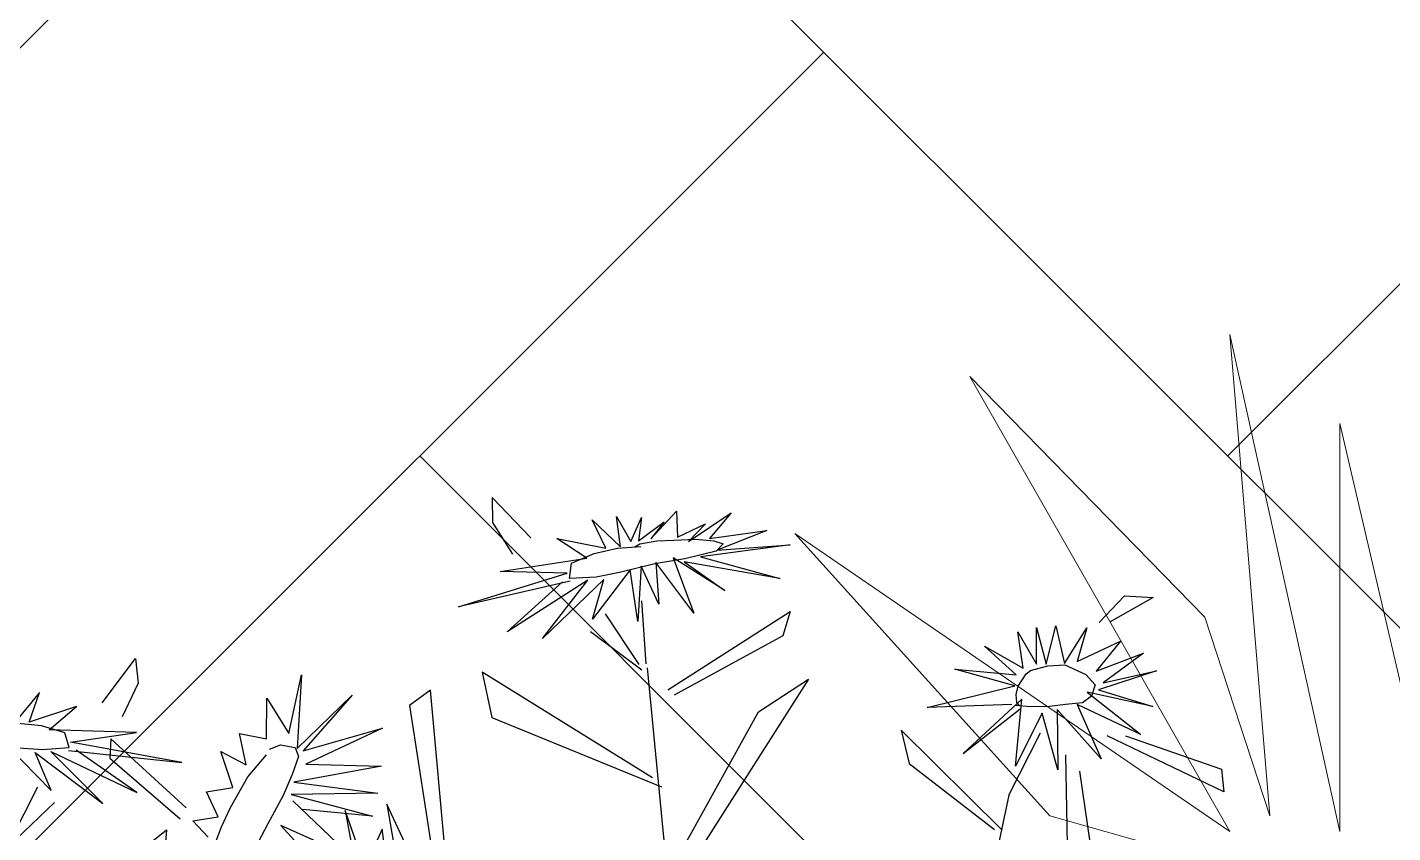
# Model space of a CAD drawing. Header units: millimetres. Extents: x -2729 to 15248, y -12439 to 5292.
# Drawn here: x 5837.7 to 5898.4, y -8413.7 to -8377.9 of the extents above; entities that cross this region are included whole.
import ezdxf

# ---------------------------------------------------------------- set-up
doc = ezdxf.new("R2010")
doc.units = ezdxf.units.MM

# ---------------------------------------------------------------- blocks, each defined once
blk = doc.blocks.new('geghhhhhhhhh')
at = {"color": 70, "linetype": 'Continuous', "lineweight": 0}
for p, q in [((337.99, 33.28), (335.795, 43.196)), ((335.795, 43.196), (336.593, 33.593)), ((335.296, 37.559), (330.605, 42.361)), ((330.605, 42.361), (335.795, 33.28)), ((339.887, 33.28), (337.99, 41.421)), ((337.99, 41.421), (337.99, 33.28)), ((335.795, 33.28), (327.112, 39.229)), ((327.112, 39.229), (332.202, 33.593)), ((336.593, 33.593), (335.296, 37.559)), ((332.202, 33.593), (335.895, 32.549))]:
    blk.add_line(p, q, dxfattribs=at)
blk = doc.blocks.new('aerysty')
at = {"color": 86, "linetype": 'Continuous'}
for p, q in [((-50.861, -15.865, 0.09), (-50.984, -16.961, 0.09)), ((-49.374, -17.841, 0.09), (-50.861, -15.865, 0.09)), ((-50.984, -16.961, 0.09), (-50.266, -18.467, 0.09)), ((-45.3, -23.988, 0.09), (-46.515, -21.584, 0.09)), ((-47.259, -22.28, 0.09), (-45.215, -24.24, 0.09)), ((-52.249, -23.482, 0.09), (-52.07, -25.518, 0.09)), ((-45.335, -29.042, 0.09), (-52.249, -23.482, 0.09))]:
    blk.add_line(p, q, dxfattribs=at)
at = {"color": 221, "linetype": 'Continuous'}
for p, q in [((-46.587, -17.386, 0.09), (-45.489, -18.726, 0.09)), ((-46.137, -18.706, 0.09), (-46.587, -17.386, 0.09)), ((-48.236, -18.005, 0.09), (-46.137, -18.706, 0.09)), ((-47.024, -19.046, 0.09), (-48.236, -18.005, 0.09)), ((-50.91, -19.156, 0.09), (-47.024, -19.046, 0.09)), ((-47.975, -19.591, 0.09), (-50.91, -19.156, 0.09)), ((-52.924, -20.487, 0.09), (-47.975, -19.591, 0.09)), ((-47.882, -19.965, 0.09), (-52.924, -20.487, 0.09)), ((-50.921, -21.837, 0.09), (-48.23, -19.952, 0.09)), ((-47.103, -20.005, 0.09), (-50.921, -21.837, 0.09)), ((-49.404, -22.322, 0.09), (-47.103, -20.005, 0.09)), ((-45.196, -19.787, 0.09), (-47.114, -21.742, 0.09)), ((-46.403, -20.061, 0.09), (-49.404, -22.322, 0.09)), ((-47.114, -21.742, 0.09), (-46.403, -20.061, 0.09)), ((-61.058, -25.123, 0.09), (-60.186, -22.616, 0.09)), ((-60.186, -22.616, 0.09), (-60.785, -25.834, 0.09)), ((-62.075, -25.242, 0.09), (-61.834, -23.456, 0.09)), ((-61.834, -23.456, 0.09), (-61.058, -25.123, 0.09))]:
    blk.add_line(p, q, dxfattribs=at)
at = {"color": 50, "linetype": 'Continuous'}
for p, q in [((-46.682, -18.868, 0.09), (-45.631, -18.767, 0.09)), ((-47.908, -19.837, 0.09), (-47.724, -19.18, 0.09)), ((-47.724, -19.18, 0.09), (-46.682, -18.868, 0.09)), ((-46.729, -19.926, 0.09), (-47.908, -19.837, 0.09)), ((-45.677, -19.844, 0.09), (-46.729, -19.926, 0.09))]:
    blk.add_line(p, q, dxfattribs=at)
blk = doc.blocks.new('styrtys')
at = {"color": 86, "linetype": 'Continuous'}
for p, q in [((-18.311, 2.885), (-18.435, 1.784)), ((-16.817, 0.9), (-18.311, 2.885)), ((-18.435, 1.784), (-17.713, 0.271)), ((-12.724, -5.277), (-13.944, -2.861)), ((-12.426, -5.295), (-12.259, -2.485)), ((-14.691, -3.56), (-12.638, -5.529)), ((-11.603, -6.554), (-5.777, -3.769)), ((-5.777, -3.769), (-6.235, -4.801)), ((-12.758, -10.355), (-19.706, -4.768)), ((-19.706, -4.768), (-19.525, -6.814)), ((-6.235, -4.801), (-11.351, -6.821)), ((-22.072, -5.279), (-23.083, -5.849)), ((-22.444, -16.632), (-22.072, -5.279)), ((7.793, -5.923), (9.053, -4.884)), ((10.312, -5.114), (8.279, -5.954)), ((9.053, -4.884), (10.312, -5.114)), ((-36.443, -5.684), (-36.596, -6.542)), ((-33.495, -9.14), (-36.443, -5.684)), ((-23.083, -5.849), (-22.775, -15.758)), ((-12.401, -5.47), (-12.605, -13.181)), ((-36.596, -6.542), (-33.821, -9.602)), ((-19.525, -6.814), (-12.415, -10.806)), ((-5.335, -6.849), (-12.88, -15.984)), ((-7.728, -8.021), (-5.335, -6.849)), ((-12.56, -14.657), (-7.728, -8.021)), ((2.389, -14.57), (-1.523, -9.606)), ((-1.523, -9.606), (-1.361, -11.122)), ((-24.622, -10.075), (-24.497, -12.685)), ((-22.775, -15.758), (-24.622, -10.075)), ((2.876, -13.058), (4.598, -10.482)), ((-1.361, -11.122), (2.043, -14.501)), ((12.381, -14.081), (7.537, -10.978)), ((8.336, -11.079), (12.401, -13.07)), ((4.592, -21.303), (5.607, -11.591)), ((6.119, -12.384), (6.268, -19.263)), ((2.876, -13.058), (-4.87, -35.285)), ((12.401, -13.07), (12.381, -14.081))]:
    blk.add_line(p, q, dxfattribs=at)
at = {"color": 50, "linetype": 'Continuous'}
for p, q in [((-14.016, 1.357), (-12.913, 0.011)), ((-13.564, 0.031), (-14.016, 1.357)), ((-12.93, 1.381), (-12.423, 0.19)), ((-12.913, 0.011), (-12.93, 1.381)), ((-11.531, 0.209), (-10.25, 1.277)), ((-10.25, 1.277), (-10.34, 0.13)), ((-15.673, 0.735), (-13.564, 0.031)), ((-14.455, -0.31), (-15.673, 0.735)), ((-12.423, 0.19), (-11.827, 1.195)), ((-11.827, 1.195), (-12.081, 0.176)), ((-12.081, 0.176), (-10.853, 0.887)), ((-10.853, 0.887), (-11.531, 0.209)), ((-9.882, -0.117), (-7.85, 0.908)), ((-7.85, 0.908), (-8.949, -0.105)), ((-10.34, 0.13), (-9.042, 0.573)), ((-9.042, 0.573), (-9.882, -0.117)), ((-18.361, -0.422), (-14.455, -0.31)), ((-15.411, -0.859), (-18.361, -0.422)), ((-8.949, -0.105), (-6.371, -0.056)), ((-6.371, -0.056), (-8.663, -0.658)), ((-20.384, -1.759), (-15.411, -0.859)), ((-12.619, -1.055), (-14.545, -3.02)), ((-12.552, -3.38), (-12.619, -1.055)), ((-12.115, -0.956), (-12.552, -3.38)), ((-11.531, -2.726), (-12.115, -0.956)), ((-11.447, -0.874), (-11.531, -2.726)), ((-10.033, -3.306), (-11.447, -0.874)), ((-10.653, -0.752), (-10.033, -3.306)), ((-8.545, -2.484), (-10.653, -0.752)), ((-10.188, -0.988), (-8.545, -2.484)), ((-6.062, -2.251), (-10.188, -0.988)), ((-5.41, -0.819), (-9.435, -0.859)), ((-9.435, -0.859), (-6.062, -2.251)), ((-8.663, -0.658), (-5.41, -0.819)), ((-15.317, -1.234), (-20.384, -1.759)), ((-18.371, -3.115), (-15.667, -1.221)), ((-14.535, -1.275), (-18.371, -3.115)), ((-16.847, -3.602), (-14.535, -1.275)), ((-13.832, -1.331), (-16.847, -3.602)), ((-14.545, -3.02), (-13.832, -1.331)), ((-28.557, -6.417), (-27.681, -3.898)), ((-27.681, -3.898), (-28.283, -7.132)), ((-29.579, -6.536), (-29.337, -4.743)), ((-29.337, -4.743), (-28.557, -6.417)), ((-28.283, -7.132), (-25.568, -5.075)), ((-25.568, -5.075), (-28.021, -7.263)), ((4.16, -5.906), (4.806, -7.429)), ((4.189, -7.527), (4.16, -5.906)), ((4.806, -7.429), (4.997, -5.801)), ((4.997, -5.801), (5.224, -7.477)), ((5.224, -7.477), (5.861, -5.845)), ((5.861, -5.845), (6.034, -7.556)), ((-30.746, -6.153), (-29.579, -6.536)), ((-30.611, -7.575), (-30.746, -6.153)), ((2.603, -6.349), (4.189, -7.527)), ((3.852, -7.786), (2.603, -6.349)), ((6.034, -7.556), (7.221, -6.102)), ((7.221, -6.102), (6.617, -7.531)), ((-31.659, -6.839), (-30.611, -7.575)), ((-31.327, -8.497), (-31.659, -6.839)), ((-30.611, -8.109), (-29.663, -7.239)), ((-29.503, -7.004), (-28.993, -6.874)), ((-28.993, -6.874), (-28.353, -7.067)), ((-28.353, -7.067), (-28.263, -7.493)), ((-28.021, -7.263), (-24.402, -6.7)), ((-24.402, -6.7), (-27.982, -7.865)), ((1.168, -7.207), (3.852, -7.786)), ((3.735, -8.269), (1.168, -7.207)), ((6.617, -7.531), (8.636, -6.87)), ((8.636, -6.87), (7.397, -8.065)), ((-28.263, -7.493), (-28.643, -8.249)), ((-27.982, -7.865), (-24.646, -8.373)), ((3.875, -8.298), (4.291, -7.792)), ((4.291, -7.792), (4.501, -7.675)), ((4.501, -7.675), (5.296, -7.563)), ((5.296, -7.563), (6.055, -7.615)), ((6.055, -7.615), (6.917, -8.153)), ((7.397, -8.065), (9.58, -7.523)), ((9.58, -7.523), (7.643, -8.611)), ((-32.517, -8.549), (-31.327, -8.497)), ((-31.536, -9.371), (-30.611, -8.109)), ((-28.643, -8.249), (-29.151, -9.125)), ((-24.646, -8.373), (-28.608, -8.589)), ((-0.256, -8.74), (3.735, -8.269)), ((3.748, -8.651), (3.875, -8.298)), ((6.917, -8.153), (7.281, -8.659)), ((10.061, -8.373), (7.405, -8.902)), ((7.643, -8.611), (10.061, -8.373)), ((-32.142, -9.721), (-32.517, -8.549)), ((-28.608, -8.589), (-24.954, -9.536)), ((3.497, -9.074), (-0.256, -8.74)), ((3.97, -8.896), (1.086, -10.975)), ((3.327, -11.81), (3.97, -8.896)), ((3.727, -9.006), (3.748, -8.651)), ((3.822, -9.18), (3.727, -9.006)), ((6.88, -8.932), (9.03, -11.105)), ((9.702, -9.934), (6.88, -8.932)), ((7.281, -8.659), (7.05, -9.131)), ((7.405, -8.902), (9.702, -9.934)), ((-32.042, -10.167), (-31.536, -9.371)), ((-29.151, -9.125), (-29.986, -10.299)), ((-28.786, -9.127), (-25.316, -10.522)), ((-24.954, -9.536), (-28.786, -9.127)), ((-28.755, -9.417), (-26.449, -12.244)), ((1.086, -10.975), (3.832, -9.31)), ((4.781, -9.62), (3.327, -11.81)), ((4.308, -9.273), (3.647, -9.133)), ((5.144, -9.37), (4.308, -9.273)), ((5.177, -12.201), (4.781, -9.62)), ((5.866, -9.364), (5.144, -9.37)), ((5.473, -9.536), (5.177, -12.201)), ((7.147, -11.957), (5.473, -9.536)), ((6.623, -9.386), (5.866, -9.364)), ((6.375, -9.435), (7.147, -11.957)), ((9.03, -11.105), (6.375, -9.435)), ((7.05, -9.131), (6.623, -9.386)), ((-33.269, -9.747), (-32.142, -9.721)), ((-32.694, -10.56), (-33.269, -9.747)), ((-32.517, -11.061), (-32.042, -10.167)), ((-29.986, -10.299), (-30.878, -11.569)), ((-25.316, -10.522), (-28.356, -9.85)), ((-29.423, -10.437), (-27.519, -13.103)), ((-26.449, -12.244), (-29.423, -10.437))]:
    blk.add_line(p, q, dxfattribs=at)
blk.add_lwpolyline([(-12.281, -0.071), (-12.038, 0.039), (-11.278, 0.087), (-10.527, 0.025), (-9.562, -0.062), (-8.761, -0.232), (-8.373, -0.413), (-8.724, -0.703), (-10.141, -0.863), (-11.492, -0.928), (-13.102, -1.113), (-14.159, -1.195), (-15.343, -1.106), (-15.159, -0.446), (-14.112, -0.132), (-13.056, -0.03), (-12.021, -0.081)], dxfattribs=at)

msp = doc.modelspace()

# ---------------------------------------------------------------- hatches: boundary and pattern name
at = {"true_color": 0x57574c}
h = msp.add_hatch(dxfattribs=at)
h.set_pattern_fill('AR-HBONE', color=251, scale=0.25)
h.set_pattern_definition([(45, (-0.0007, -12635.68), (4e-15, 35.921024), [76.2, -25.4]), (135, (17.96, -12617.72), (4e-15, 35.921024), [76.2, -25.4])])
h.paths.add_polyline_path([(5991.418, -8471.869), (5991.418, -8044.928), (5353.986, -8044.928), (5310.535, -8044.928), (5310.535, -8806.052), (5830.213, -8806.052), (5830.213, -8471.869)])

# ---------------------------------------------------------------- block references
at = {"color": 7, "linetype": 'Continuous', "lineweight": 0, "xscale": 2.227967417066542, "yscale": 2.227967417066542, "zscale": 2.227967417066542}
msp.add_blockref('geghhhhhhhhh', (5143.023, -8487.819, 0.112), dxfattribs=at)
at = {"xscale": -1, "rotation": 359.9521494520801}
msp.add_blockref('aerysty', (5791.669, -8390.07, 0.022), dxfattribs=at)
at = {"rotation": 7.02783481133468}
msp.add_blockref('styrtys', (5876.893, -8399.451, 0.246), dxfattribs=at)

doc.saveas('drawing.dxf')
